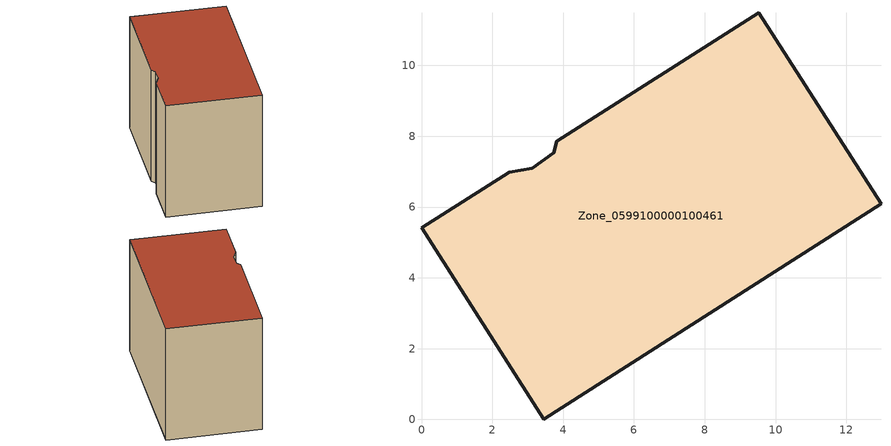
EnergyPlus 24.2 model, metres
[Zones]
Zone_0599100000100461
 floor ground (C_G): 3.74,7.53 3.83,7.85 9.53,11.49 12.98,6.09 3.45,0 0,5.41 2.47,6.99 3.12,7.09 z0
 wall outside (C_F): 3.45,0 12.98,6.09 9.53,11.49 3.83,7.85 3.74,7.53 3.12,7.09 2.47,6.99 0,5.41 3.45,0 z0:8.48
 roof outside (C_R): 3.83,7.85 3.74,7.53 3.12,7.09 2.47,6.99 0,5.41 3.45,0 12.98,6.09 9.53,11.49 z8.48
[BUILDING]
Pand.0599100000100461: North Axis=0; Terrain=City; Loads Convergence Tolerance Value=0.04; Temperature Convergence Tolerance Value=0.4; Solar Distribution=FullExterior; Maximum Number of Warmup Days=25; Minimum Number of Warmup Days=1
[Site:Location]
Rotterdam.The.Hague.AP_ZH_NLD Design_Conditions: Latitude=51.96; Longitude=4.45; Time Zone=1; Elevation=-4.5
[SITE:GROUNDTEMPERATURE:BUILDINGSURFACE]
18, 18, 18, 18, 18, 18, 18, 18, 18, 18, 18, 18
[MATERIAL] Thermal Absorptance=0.9; Solar Absorptance=0.7; Visible Absorptance=0.7
Name | Roughness | Thickness | Conductivity | Density | Specific Heat
G.TC.1946-1964 | MediumSmooth | 0.15 | 1 | 540 | 1210
F.TC.1946-1964 | Rough | 0.3 | 0.857143 | 1920 | 840
R.TC.1946-1964 | MediumRough | 0.2 | 0.235294 | 1500 | 1000
[CONSTRUCTION]
C_G: G.TC.1946-1964
C_F: F.TC.1946-1964
C_R: R.TC.1946-1964
[ZONE]
Zone_0599100000100461: Type=1; Multiplier=1; Ceiling Height=Autocalculate; Volume=Autocalculate; Floor Area=autocalculate; Part of Total Floor Area=Yes
[ZONEINFILTRATION:DESIGNFLOWRATE]
Infil_Zone_0599100000100461: Zone or ZoneList or Space or SpaceList=Zone_0599100000100461; Schedule=AlwaysOn; Design Flow Rate Calculation Method=Flow/Area; Flow Rate per Floor Area=0.003; Constant Term Coefficient=1; Temperature Term Coefficient=0; Velocity Term Coefficient=0; Velocity Squared Term Coefficient=0
[HVACTEMPLATE:ZONE:IDEALLOADSAIRSYSTEM]
Zone_0599100000100461: Maximum Heating Supply Air Temperature=50; Minimum Cooling Supply Air Temperature=13; Maximum Heating Supply Air Humidity Ratio=0.0156; Minimum Cooling Supply Air Humidity Ratio=0.0077; Heating Limit=NoLimit; Cooling Limit=NoLimit; Dehumidification Control Type=ConstantSensibleHeatRatio; Cooling Sensible Heat Ratio=0.7; Dehumidification Setpoint=60; Humidification Control Type=None; Humidification Setpoint=30; Outdoor Air Method=None; Outdoor Air Flow Rate per Person=0.00944; Outdoor Air Flow Rate per Zone Floor Area=0; Outdoor Air Flow Rate per Zone=0; Demand Controlled Ventilation Type=None; Outdoor Air Economizer Type=NoEconomizer; Heat Recovery Type=None; Sensible Heat Recovery Effectiveness=0.7; Latent Heat Recovery Effectiveness=0.65
[ZONECONTROL:THERMOSTAT]
ThermostatControl_Zone_0599100000100461: Zone or ZoneList=Zone_0599100000100461; Control Type Schedule=DualSetpointControlType; Control 1=Thermostat_Zone_0599100000100461; Temperature Difference Between Cutout And Setpoint=0
[THERMOSTATSETPOINT:DUALSETPOINT]
Thermostat_Zone_0599100000100461: Heating Setpoint Temperature Schedule=HeatingSetpoint_Zone_0599100000100461; Cooling Setpoint Temperature Schedule=CoolingSetpoint_Zone_0599100000100461
[SCHEDULE:COMPACT]
HeatingSetpoint_Zone_0599100000100461: Through: 12/31, For: AllDays, Until: 24:00, 21
CoolingSetpoint_Zone_0599100000100461: Through: 12/31, For: AllDays, Until: 24:00, 24
DualSetpointControlType: Through: 12/31, For: AllDays, Until: 24:00, 4
AlwaysOn: Through: 12/31, For: AllDays, Until: 24:00, 1
